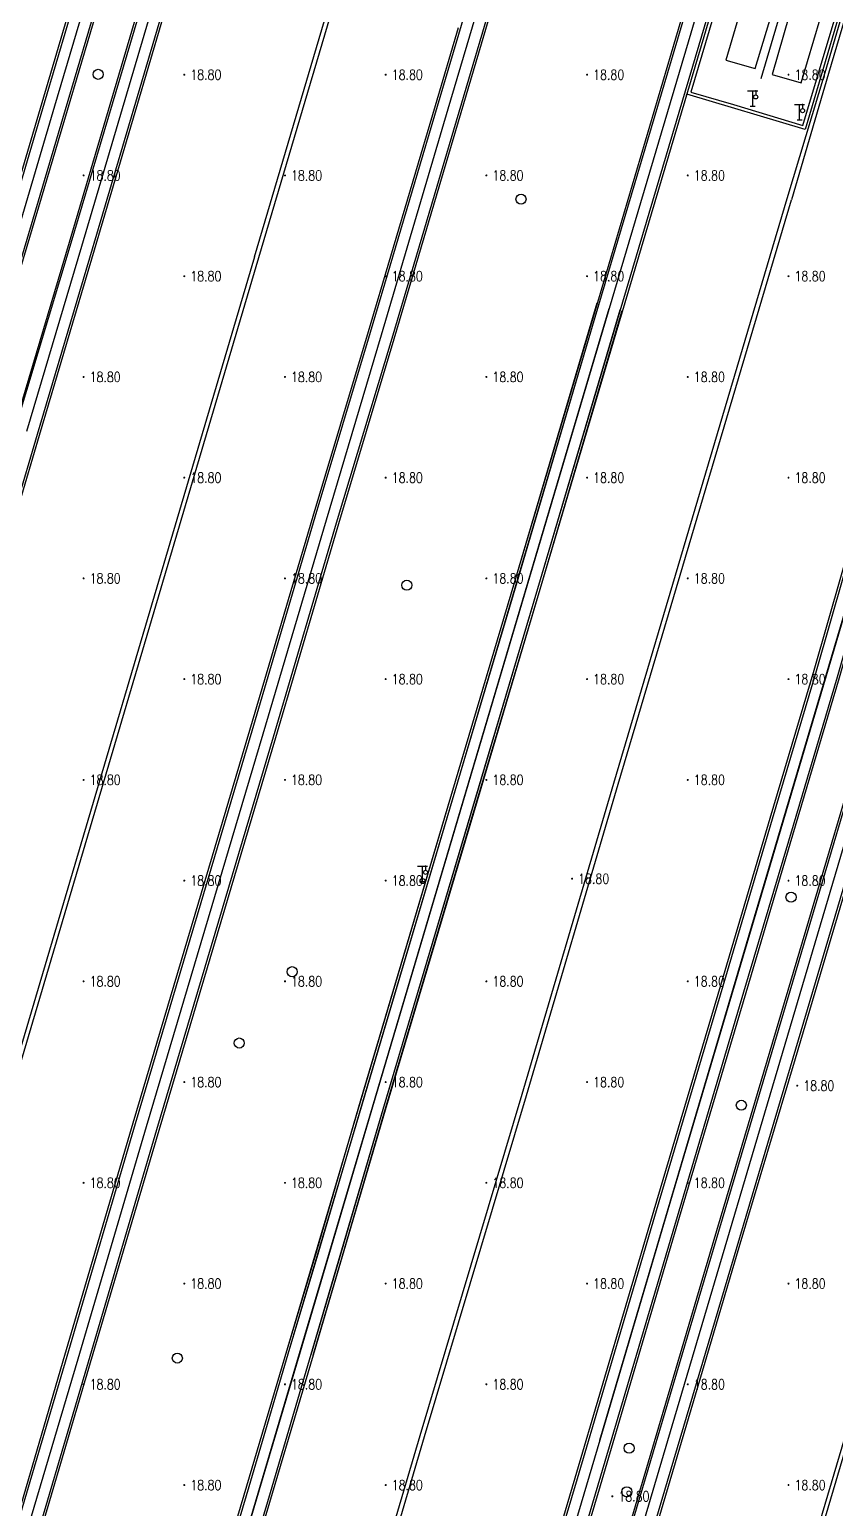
# Model space of a CAD drawing. Extents: x 404846 to 408477, y 3390929 to 3392894.
# Drawn here: x 406226 to 406306, y 3391882.1 to 3392028.9 of the extents above; entities that cross this region are included whole.
import ezdxf
from ezdxf.enums import TextEntityAlignment as Align

# ---------------------------------------------------------------- set-up
doc = ezdxf.new("R2010")
doc.units = 0
doc.header["$LTSCALE"] = 0.5
doc.header["$PDSIZE"] = 0.2
doc.layers.get('0').update_dxf_attribs({"linetype": 'CONTINUOUS'})
for name, color, linetype in [('3221', 6, 'CONTINUOUS'), ('DLSS', 4, 'CONTINUOUS'), ('DMTZ', 3, 'CONTINUOUS'), ('GCD', 1, 'CONTINUOUS'), ('GXYZ', 2, 'CONTINUOUS'), ('JMD', 6, 'CONTINUOUS'), ('SXSS', 5, 'CONTINUOUS'), ('ZBTZ', 3, 'CONTINUOUS')]:
    doc.layers.add(name, color=color, linetype=linetype)
doc.styles.add('HZ', font='rs.shx', dxfattribs={"width": 0.8, "bigfont": 'hztxt.shx'})
doc.linetypes.add('10422', pattern='A,0.75,[150,AAA.SHX,S=0.5,R=0,X=0,Y=0.5],1.5,[177,AAA.SHX,S=1,R=0,X=0,Y=0.4],0.75', length=3)
doc.linetypes.add('1161', pattern='A,0,[149,AAA.SHX,S=0.15,R=0,X=0,Y=0],-1.6', length=1.6)
doc.linetypes.add('444', pattern='A,4.5,[145,AAA.SHX,S=1,R=0,X=0,Y=1],4.5,-0.5,[146,AAA.SHX,S=1,R=0,X=0,Y=0],-0.5', length=10)

# ---------------------------------------------------------------- blocks, each defined once
blk = doc.blocks.new('gc063')
for p, q in [((-1, 3), (1, 3)), ((0, 0), (0, 3)), ((0.6, 3), (0.6, 2.2)), ((-0.5, 0), (0.5, 0))]:
    blk.add_line(p, q)
blk.add_circle((0.6, 1.8), 0.4)
blk.add_point((0.6, 3))
blk.add_point((0.6, 3))
blk = doc.blocks.new('GC200')
at = {"linetype": 'Continuous', "const_width": 0.2, "flags": 128}
blk.add_lwpolyline([(-0.1, 0, 1), (0.1, 0, 1)], format="xyb", close=True, dxfattribs=at)
blk = doc.blocks.new('gc188')
blk.add_circle((0, 0), 1)
blk = doc.blocks.new('gc170')
at = {"linetype": 'Continuous'}
blk.add_circle((0, 0), 0.5, dxfattribs=at)

msp = doc.modelspace()

# ---------------------------------------------------------------- linework, layer by layer
at = {"layer": '3221', "color": 6}
for points in [[(406215.005, 3392084.915, 18.649), (406244.737, 3392076.141, 18.649), (406241.218, 3392064.216, 18.649), (406228.485, 3392021.252, 18.76), (406217.824, 3391985.193, 18.789)], [(406225.716, 3391988.98, 18.816), (406231.192, 3392007.362, 18.778), (406237.822, 3392029.76, 18.854), (406250.974, 3392074.174, 18.854), (406280.698, 3392065.372, 18.854), (406267.546, 3392020.96, 18.854), (406260.901, 3391998.513, 18.778), (406255.437, 3391980.169, 18.816), (406249.169, 3391958.921, 18.981), (406237.59, 3391919.947, 18.909), (406230.799, 3391896.871, 18.801), (406224.097, 3391874.327, 18.881)], [(406222.058, 3391793.734, 18.825), (406240.981, 3391857.474, 18.967), (406248.828, 3391883.928, 18.765), (406252.893, 3391897.652, 18.789), (406260.068, 3391921.948, 19.008), (406269.552, 3391953.881, 18.843), (406283.226, 3391999.984, 18.679), (406291.42, 3392027.632, 18.98), (406300.826, 3392059.43, 18.755), (406330.553, 3392050.637, 18.755), (406321.145, 3392018.83, 18.98), (406312.946, 3391991.169, 18.679), (406299.271, 3391945.06, 18.843), (406289.792, 3391913.146, 19.008), (406282.617, 3391888.848, 18.789), (406278.55, 3391875.118, 18.765), (406270.699, 3391848.652, 18.967), (406251.776, 3391784.914, 18.825), (406246.28, 3391766.397, 18.855), (406243.272, 3391756.231, 18.84), (406241.392, 3391749.888, 18.828), (406236.715, 3391733.919, 18.759), (406231.935, 3391717.868, 18.788), (406225.742, 3391696.817, 18.729)], [(406334.222, 3391931.143, 18.679), (406340.457, 3391952.196, 18.579), (406344.53, 3391966.029, 18.463), (406348.882, 3391980.64, 18.525), (406355.153, 3392001.822, 18.498), (406359.486, 3392016.39, 18.585), (406362.772, 3392027.563, 18.641), (406366.544, 3392040.126, 18.762), (406336.854, 3392049.041, 18.762), (406333.056, 3392036.395, 18.641), (406329.758, 3392025.182, 18.585), (406325.434, 3392010.641, 18.498), (406319.165, 3391989.465, 18.525), (406314.806, 3391974.832, 18.463), (406310.726, 3391960.975, 18.579), (406304.499, 3391939.947, 18.679)], [(406241.545, 3391859.43, 18.777), (406251.757, 3391893.871, 18.653), (406267.739, 3391947.798, 18.995), (406283.558, 3392001.157, 18.85)], [(406282.617, 3391888.848, 18.789), (406297.461, 3391938.988, 18.995), (406313.279, 3391992.346, 18.85)], [(406304.499, 3391939.947, 18.679), (406289.779, 3391890.226, 18.678), (406277.396, 3391848.329, 18.77)]]:
    msp.add_polyline3d(points, dxfattribs=at)
at = {"layer": 'DMTZ', "linetype": '10422', "elevation": 19.182, "flags": 128}
msp.add_lwpolyline([(406298.412, 3392044.255), (406299.118, 3392043.854), (406299.708, 3392043.143), (406299.976, 3392042.47), (406299.976, 3392042.313), (406298.448, 3392037.068), (406295.133, 3392025.812), (406298.045, 3392024.983), (406300.751, 3392033.974), (406303.103, 3392042.098), (406303.408, 3392042.432), (406303.797, 3392042.578), (406304.085, 3392042.589), (406304.271, 3392042.514), (406304.5, 3392042.334), (406304.726, 3392041.903), (406304.727, 3392041.424), (406302.56, 3392034.192), (406299.752, 3392024.413), (406302.621, 3392023.579), (406307.648, 3392040.548), (406307.834, 3392040.865), (406308.033, 3392041.064), (406308.3, 3392041.204), (406308.529, 3392041.225), (406309.49, 3392040.916), (406303.022, 3392018.935), (406291.266, 3392022.435)], dxfattribs=at)
at = {"layer": 'JMD', "linetype": '444', "flags": 128}
for points, elevation in [([(406287.848, 3392065.797), (406302.24, 3392061.541), (406302.123, 3392057.846), (406291.648, 3392022.657), (406295.897, 3392021.428)], 20.823), ([(406295.897, 3392021.428), (406302.778, 3392019.325), (406309.315, 3392041.156), (406310.711, 3392040.733), (406313.443, 3392050.029), (406318.942, 3392056.536), (406328.686, 3392053.635)], 20.559), ([(406298.65, 3392023.99), (406303.193, 3392039.381)], 20.56)]:
    msp.add_lwpolyline(points, dxfattribs=dict(at, elevation=elevation))
at = {"layer": 'SXSS', "linetype": 'Continuous', "flags": 128}
for points, elevation in [([(406248.333, 3392006.31), (406262.511, 3392054.138), (406262.894, 3392054.024), (406248.716, 3392006.196), (406248.716, 3392006.197), (406222.435, 3391917.45)], 18.66), ([(406301.224, 3392012.092), (406304.989, 3392024.613), (406309.643, 3392040.388), (406309.996, 3392040.284), (406305.342, 3392024.509), (406301.64, 3392011.969)], 18.919), ([(406255.022, 3391856.015), (406259.169, 3391870.227), (406264.796, 3391889.312), (406274.913, 3391923.168), (406284.024, 3391954.06), (406301.224, 3392012.092)], 18.7), ([(406255.376, 3391855.888), (406259.585, 3391870.103), (406265.211, 3391889.188), (406275.328, 3391923.044), (406284.44, 3391953.937), (406301.64, 3392011.969)], 18.7), ([(406248.333, 3392006.31), (406222.052, 3391917.564), (406222.052, 3391917.564), (406216.192, 3391897.865), (406211.404, 3391881.668), (406207.356, 3391868.007), (406200.497, 3391844.959), (406195.621, 3391828.494), (406189.658, 3391808.383), (406183.122, 3391786.251), (406175.272, 3391759.749), (406168.866, 3391738.215), (406169.249, 3391738.101), (406175.656, 3391759.635), (406183.506, 3391786.137), (406190.041, 3391808.27), (406196.005, 3391828.381), (406196.005, 3391828.381), (406200.881, 3391844.845), (406207.739, 3391867.893), (406211.787, 3391881.555), (406216.575, 3391897.752), (406222.435, 3391917.45)], 18.746), ([(406295.649, 3391849.538), (406300.396, 3391865.583), (406306.796, 3391887.138), (406312.282, 3391905.654), (406338.73, 3391994.626), (406342.266, 3392006.761), (406341.867, 3392006.877), (406338.331, 3391994.744), (406311.883, 3391905.772), (406306.398, 3391887.256), (406299.997, 3391865.701), (406295.25, 3391849.656)], 18.697)]:
    msp.add_lwpolyline(points, dxfattribs=dict(at, elevation=elevation))
at = {"layer": 'ZBTZ', "linetype": '1161', "flags": 128}
for points, elevation in [([(406242.501, 3392063.836), (406246.553, 3392077.565), (406250.25, 3392076.419), (406236.56, 3392030.134), (406229.93, 3392007.736), (406224.457, 3391989.353), (406218.185, 3391968.094), (406206.603, 3391929.11), (406199.818, 3391906.078), (406193.175, 3391883.514), (406188.234, 3391866.869), (406182.518, 3391847.606), (406177.432, 3391830.562), (406172.106, 3391812.782), (406166.496, 3391793.859), (406155.735, 3391757.434), (406144.864, 3391720.715), (406144.304, 3391718.804), (406140.564, 3391719.912), (406141.156, 3391721.91), (406149.039, 3391748.676), (406158.236, 3391779.821), (406167.649, 3391811.635), (406172.67, 3391828.328), (406178.529, 3391847.932), (406185.769, 3391872.405), (406193.318, 3391897.797), (406199.587, 3391919.146), (406203.508, 3391932.471), (406219.043, 3391984.831), (406229.768, 3392020.872), (406242.501, 3392063.836)], 18.796), ([(406242.307, 3392063.894), (406245.73, 3392075.494), (406243.603, 3392076.122), (406240.18, 3392064.523), (406227.447, 3392021.559), (406216.774, 3391985.504), (406201.237, 3391933.142), (406197.315, 3391919.814), (406191.027, 3391898.477), (406183.478, 3391873.084), (406176.239, 3391848.613), (406170.374, 3391829.013), (406165.388, 3391812.307), (406155.974, 3391780.49), (406146.776, 3391749.344), (406138.929, 3391722.776), (406141.022, 3391722.156), (406148.872, 3391748.725), (406158.07, 3391779.871), (406167.483, 3391811.685), (406172.506, 3391828.407), (406178.354, 3391847.984), (406185.593, 3391872.457), (406193.142, 3391897.85), (406199.418, 3391919.196), (406203.34, 3391932.521), (406218.875, 3391984.881), (406229.574, 3392020.929), (406242.307, 3392063.894)], 18.781), ([(406236.767, 3392030.073), (406249.849, 3392074.247), (406251.928, 3392073.631), (406238.847, 3392029.457), (406232.221, 3392007.056), (406226.746, 3391988.675), (406220.475, 3391967.416), (406208.893, 3391928.433), (406202.114, 3391905.401), (406195.448, 3391882.838), (406190.507, 3391866.195), (406184.791, 3391846.93), (406179.705, 3391829.884), (406179.701, 3391829.885), (406174.402, 3391812.1), (406168.793, 3391793.179), (406158.032, 3391756.755), (406147.236, 3391720.287), (406145.179, 3391720.896), (406155.928, 3391757.377), (406166.689, 3391793.802), (406172.299, 3391812.725), (406177.599, 3391830.512), (406182.689, 3391847.555), (406188.405, 3391866.819), (406193.346, 3391883.463), (406199.956, 3391906.036), (406206.735, 3391929.071), (406218.317, 3391968.055), (406224.589, 3391989.314), (406230.137, 3392007.675), (406236.767, 3392030.073)], 18.826), ([(406259.856, 3391998.822), (406266.501, 3392021.269), (406279.572, 3392065.409), (406281.677, 3392064.785), (406268.606, 3392020.646), (406261.961, 3391998.199), (406256.455, 3391979.868), (406250.186, 3391958.62), (406238.607, 3391919.646), (406231.829, 3391896.567), (406225.152, 3391874.014), (406220.213, 3391857.378), (406214.49, 3391838.092), (406209.418, 3391821.031), (406204.125, 3391803.266), (406198.526, 3391784.38), (406187.765, 3391747.953), (406186.248, 3391742.882), (406176.972, 3391711.485), (406174.865, 3391712.108), (406184.141, 3391743.504), (406185.667, 3391748.573), (406196.429, 3391785.001), (406202.028, 3391803.889), (406207.332, 3391821.653), (406212.42, 3391838.708), (406218.142, 3391857.993), (406223.081, 3391874.629), (406229.724, 3391897.187), (406236.516, 3391920.265), (406248.095, 3391959.239), (406254.363, 3391980.488), (406259.856, 3391998.822)], 18.827), ([(406284.247, 3391999.681), (406270.573, 3391953.578), (406261.089, 3391921.646), (406253.915, 3391897.35), (406249.878, 3391883.617), (406242.031, 3391857.162), (406235.276, 3391834.428), (406223.059, 3391793.436), (406217.56, 3391774.909), (406214.55, 3391764.738), (406212.658, 3391758.354), (406208.008, 3391742.474), (406206.269, 3391736.389), (406203.724, 3391727.896), (406199.441, 3391713.503), (406197.1, 3391705.504), (406195.014, 3391706.115), (406197.357, 3391714.119), (406201.642, 3391728.518), (406204.161, 3391737.035), (406205.941, 3391743.079), (406210.592, 3391758.962), (406212.485, 3391765.349), (406215.495, 3391775.521), (406220.995, 3391794.049), (406233.187, 3391835.05), (406239.941, 3391857.784), (406247.789, 3391884.238), (406251.853, 3391897.961), (406259.04, 3391922.253), (406268.524, 3391954.186), (406282.163, 3392000.299), (406290.358, 3392027.946), (406299.681, 3392059.465), (406301.776, 3392058.845), (406292.452, 3392027.326), (406284.247, 3391999.681)], 18.857)]:
    msp.add_lwpolyline(points, close=True, dxfattribs=dict(at, elevation=elevation))
for points, elevation in [([(406147.401, 3391719.964), (406158.27, 3391756.685), (406169.031, 3391793.109), (406174.64, 3391812.029), (406179.939, 3391829.814), (406185.009, 3391846.865), (406190.725, 3391866.13), (406195.666, 3391882.774), (406202.348, 3391905.335), (406209.121, 3391928.365), (406220.703, 3391967.349), (406226.974, 3391988.607), (406232.449, 3392006.988), (406239.052, 3392029.396), (406252.814, 3392075.702), (406250.224, 3392076.427)], 18.822), ([(406281.962, 3392064.998), (406268.81, 3392020.586), (406262.166, 3391998.138), (406256.673, 3391979.803), (406250.405, 3391958.555), (406238.826, 3391919.582), (406232.026, 3391896.503), (406225.369, 3391873.95), (406220.43, 3391857.314), (406214.708, 3391838.028), (406209.628, 3391820.969), (406204.336, 3391803.203), (406198.737, 3391784.318), (406187.975, 3391747.891), (406186.472, 3391742.815), (406175.526, 3391705.935), (406193.179, 3391700.71), (406194.738, 3391705.967), (406197.143, 3391714.182), (406201.427, 3391728.581), (406203.947, 3391737.098), (406205.749, 3391743.136), (406210.399, 3391759.019), (406212.293, 3391765.406), (406215.303, 3391775.578), (406220.802, 3391794.106), (406232.973, 3391835.114), (406239.727, 3391857.848), (406247.575, 3391884.301), (406251.639, 3391898.025), (406258.821, 3391922.318), (406268.305, 3391954.251), (406281.983, 3392000.352), (406290.178, 3392027.999), (406299.584, 3392059.797), (406300.129, 3392061.704), (406302.64, 3392060.964), (406302.098, 3392059.054), (406292.692, 3392027.255), (406284.47, 3391999.615), (406270.796, 3391953.512), (406261.312, 3391921.58), (406254.163, 3391897.276), (406250.098, 3391883.552), (406242.25, 3391857.097), (406235.495, 3391834.363), (406223.299, 3391793.365), (406217.799, 3391774.838), (406214.79, 3391764.667), (406212.897, 3391758.283), (406208.247, 3391742.404), (406206.483, 3391736.325), (406203.938, 3391727.832), (406201.966, 3391721.207), (406203.742, 3391720.684)], 18.849), ([(406138.683, 3391722.642), (406146.572, 3391749.405), (406155.769, 3391780.551), (406165.183, 3391812.368), (406170.177, 3391829.073), (406176.036, 3391848.674), (406183.275, 3391873.145), (406190.824, 3391898.538), (406197.121, 3391919.871), (406201.043, 3391933.2), (406216.58, 3391985.562), (406227.24, 3392021.62), (406232.634, 3392039.927)], 18.802), ([(406147.401, 3391719.964), (406145.839, 3391714.687), (406172.941, 3391706.664), (406174.625, 3391711.98), (406183.955, 3391743.559), (406185.47, 3391748.631), (406196.231, 3391785.059), (406201.831, 3391803.948), (406207.125, 3391821.715), (406212.213, 3391838.77), (406217.935, 3391858.054), (406222.874, 3391874.691), (406229.506, 3391897.265), (406236.298, 3391920.329), (406247.877, 3391959.303), (406254.146, 3391980.552), (406259.649, 3391998.883), (406266.294, 3392021.331), (406268.589, 3392029.081)], 18.831), ([(406291.235, 3392022.359), (406291.266, 3392022.435)], 18.884), ([(406251.639, 3391898.025), (406254.349, 3391907.067), (406258.857, 3391922.483), (406267.2, 3391950.568), (406274.189, 3391974.066), (406282.349, 3392001.72)], 18.934), ([(406276.753, 3391850.655), (406279.668, 3391860.494), (406285.564, 3391880.298), (406293.981, 3391908.748), (406299.548, 3391927.477), (406312.491, 3391971.095), (406321.893, 3392002.994)], 18.79), ([(406276.934, 3391850.602), (406279.849, 3391860.44), (406285.745, 3391880.244), (406294.162, 3391908.694), (406299.729, 3391927.423), (406312.672, 3391971.042), (406322.074, 3392002.941)], 18.79), ([(406279.023, 3391849.982), (406281.938, 3391859.819), (406287.834, 3391879.624), (406296.252, 3391908.075), (406301.819, 3391926.802), (406314.761, 3391970.424), (406324.165, 3392002.325)], 18.79), ([(406279.244, 3391849.917), (406282.159, 3391859.754), (406288.055, 3391879.559), (406296.472, 3391908.009), (406302.039, 3391926.737), (406314.982, 3391970.358), (406324.385, 3392002.26)], 18.79), ([(406251.853, 3391897.961), (406254.567, 3391907.002), (406259.076, 3391922.418), (406267.418, 3391950.504), (406274.407, 3391974.001), (406282.567, 3392001.655)], 18.941), ([(406253.943, 3391897.341), (406256.641, 3391906.391), (406261.15, 3391921.807), (406269.491, 3391949.887), (406276.48, 3391973.387), (406284.641, 3392001.043)], 18.942), ([(406254.163, 3391897.276), (406256.846, 3391906.33), (406261.355, 3391921.746), (406269.696, 3391949.826), (406276.686, 3391973.326), (406284.846, 3392000.983)], 18.942), ([(406270.107, 3391851.005), (406275.698, 3391869.994), (406280.171, 3391885.08), (406288.034, 3391911.709), (406294.637, 3391934.01), (406299.551, 3391950.562), (406303.91, 3391965.275), (406312.126, 3391993.883)], 18.852), ([(406270.288, 3391850.951), (406275.917, 3391869.929), (406280.39, 3391885.015), (406288.253, 3391911.644), (406294.856, 3391933.945), (406299.77, 3391950.497), (406304.129, 3391965.211), (406312.346, 3391993.82)], 18.852), ([(406272.348, 3391850.338), (406277.994, 3391869.313), (406282.467, 3391884.401), (406290.33, 3391911.03), (406296.933, 3391933.33), (406301.847, 3391949.881), (406306.209, 3391964.605), (406314.428, 3391993.222)], 18.852), ([(406272.539, 3391850.284), (406278.203, 3391869.252), (406282.676, 3391884.339), (406290.54, 3391910.968), (406297.142, 3391933.268), (406302.056, 3391949.819), (406306.418, 3391964.544), (406314.638, 3391993.162)], 18.852)]:
    msp.add_lwpolyline(points, dxfattribs=dict(at, elevation=elevation))

# ---------------------------------------------------------------- block references
at = {"layer": 'DLSS', "linetype": 'Continuous', "xscale": 0.5, "yscale": 0.5}
for p in [(406297.8, 3392021.272, 19.304), (406302.454, 3392019.909, 19.35), (406265.016, 3391944.301, 19.107)]:
    msp.add_blockref('gc063', p, dxfattribs=at)
at = {"layer": 'GCD', "linetype": 'Continuous'}
ref = msp.add_blockref('GC200', (406241.358, 3392024.379, 18.8), dxfattribs=dict(at, xscale=0.5, yscale=0.5, zscale=0.5))
ref.add_attrib('height', '18.80', dxfattribs={"linetype": 'Continuous', "height": 1, "style": 'HZ', "width": 0.8}).set_placement((406241.958, 3392024.379, 18.8), align=Align.MIDDLE_LEFT)
ref = msp.add_blockref('GC200', (406261.358, 3392024.379, 18.8), dxfattribs=dict(at, xscale=0.5, yscale=0.5, zscale=0.5))
ref.add_attrib('height', '18.80', dxfattribs={"linetype": 'Continuous', "height": 1, "style": 'HZ', "width": 0.8}).set_placement((406261.958, 3392024.379, 18.8), align=Align.MIDDLE_LEFT)
ref = msp.add_blockref('GC200', (406281.358, 3392024.379, 18.8), dxfattribs=dict(at, xscale=0.5, yscale=0.5, zscale=0.5))
ref.add_attrib('height', '18.80', dxfattribs={"linetype": 'Continuous', "height": 1, "style": 'HZ', "width": 0.8}).set_placement((406281.958, 3392024.379, 18.8), align=Align.MIDDLE_LEFT)
ref = msp.add_blockref('GC200', (406301.358, 3392024.379, 18.8), dxfattribs=dict(at, xscale=0.5, yscale=0.5, zscale=0.5))
ref.add_attrib('height', '18.80', dxfattribs={"linetype": 'Continuous', "height": 1, "style": 'HZ', "width": 0.8}).set_placement((406301.958, 3392024.379, 18.8), align=Align.MIDDLE_LEFT)
ref = msp.add_blockref('GC200', (406231.358, 3392014.379, 18.8), dxfattribs=dict(at, xscale=0.5, yscale=0.5, zscale=0.5))
ref.add_attrib('height', '18.80', dxfattribs={"linetype": 'Continuous', "height": 1, "style": 'HZ', "width": 0.8}).set_placement((406231.958, 3392014.379, 18.8), align=Align.MIDDLE_LEFT)
ref = msp.add_blockref('GC200', (406251.358, 3392014.379, 18.8), dxfattribs=dict(at, xscale=0.5, yscale=0.5, zscale=0.5))
ref.add_attrib('height', '18.80', dxfattribs={"linetype": 'Continuous', "height": 1, "style": 'HZ', "width": 0.8}).set_placement((406251.958, 3392014.379, 18.8), align=Align.MIDDLE_LEFT)
ref = msp.add_blockref('GC200', (406271.358, 3392014.379, 18.8), dxfattribs=dict(at, xscale=0.5, yscale=0.5, zscale=0.5))
ref.add_attrib('height', '18.80', dxfattribs={"linetype": 'Continuous', "height": 1, "style": 'HZ', "width": 0.8}).set_placement((406271.958, 3392014.379, 18.8), align=Align.MIDDLE_LEFT)
ref = msp.add_blockref('GC200', (406291.358, 3392014.379, 18.8), dxfattribs=dict(at, xscale=0.5, yscale=0.5, zscale=0.5))
ref.add_attrib('height', '18.80', dxfattribs={"linetype": 'Continuous', "height": 1, "style": 'HZ', "width": 0.8}).set_placement((406291.958, 3392014.379, 18.8), align=Align.MIDDLE_LEFT)
ref = msp.add_blockref('GC200', (406241.358, 3392004.379, 18.8), dxfattribs=dict(at, xscale=0.5, yscale=0.5, zscale=0.5))
ref.add_attrib('height', '18.80', dxfattribs={"linetype": 'Continuous', "height": 1, "style": 'HZ', "width": 0.8}).set_placement((406241.958, 3392004.379, 18.8), align=Align.MIDDLE_LEFT)
ref = msp.add_blockref('GC200', (406261.358, 3392004.379, 18.8), dxfattribs=dict(at, xscale=0.5, yscale=0.5, zscale=0.5))
ref.add_attrib('height', '18.80', dxfattribs={"linetype": 'Continuous', "height": 1, "style": 'HZ', "width": 0.8}).set_placement((406261.958, 3392004.379, 18.8), align=Align.MIDDLE_LEFT)
ref = msp.add_blockref('GC200', (406281.358, 3392004.379, 18.8), dxfattribs=dict(at, xscale=0.5, yscale=0.5, zscale=0.5))
ref.add_attrib('height', '18.80', dxfattribs={"linetype": 'Continuous', "height": 1, "style": 'HZ', "width": 0.8}).set_placement((406281.958, 3392004.379, 18.8), align=Align.MIDDLE_LEFT)
ref = msp.add_blockref('GC200', (406301.358, 3392004.379, 18.8), dxfattribs=dict(at, xscale=0.5, yscale=0.5, zscale=0.5))
ref.add_attrib('height', '18.80', dxfattribs={"linetype": 'Continuous', "height": 1, "style": 'HZ', "width": 0.8}).set_placement((406301.958, 3392004.379, 18.8), align=Align.MIDDLE_LEFT)
ref = msp.add_blockref('GC200', (406231.358, 3391994.379, 18.8), dxfattribs=dict(at, xscale=0.5, yscale=0.5, zscale=0.5))
ref.add_attrib('height', '18.80', dxfattribs={"linetype": 'Continuous', "height": 1, "style": 'HZ', "width": 0.8}).set_placement((406231.958, 3391994.379, 18.8), align=Align.MIDDLE_LEFT)
ref = msp.add_blockref('GC200', (406251.358, 3391994.379, 18.8), dxfattribs=dict(at, xscale=0.5, yscale=0.5, zscale=0.5))
ref.add_attrib('height', '18.80', dxfattribs={"linetype": 'Continuous', "height": 1, "style": 'HZ', "width": 0.8}).set_placement((406251.958, 3391994.379, 18.8), align=Align.MIDDLE_LEFT)
ref = msp.add_blockref('GC200', (406271.358, 3391994.379, 18.8), dxfattribs=dict(at, xscale=0.5, yscale=0.5, zscale=0.5))
ref.add_attrib('height', '18.80', dxfattribs={"linetype": 'Continuous', "height": 1, "style": 'HZ', "width": 0.8}).set_placement((406271.958, 3391994.379, 18.8), align=Align.MIDDLE_LEFT)
ref = msp.add_blockref('GC200', (406291.358, 3391994.379, 18.8), dxfattribs=dict(at, xscale=0.5, yscale=0.5, zscale=0.5))
ref.add_attrib('height', '18.80', dxfattribs={"linetype": 'Continuous', "height": 1, "style": 'HZ', "width": 0.8}).set_placement((406291.958, 3391994.379, 18.8), align=Align.MIDDLE_LEFT)
ref = msp.add_blockref('GC200', (406241.358, 3391984.379, 18.8), dxfattribs=dict(at, xscale=0.5, yscale=0.5, zscale=0.5))
ref.add_attrib('height', '18.80', dxfattribs={"linetype": 'Continuous', "height": 1, "style": 'HZ', "width": 0.8}).set_placement((406241.958, 3391984.379, 18.8), align=Align.MIDDLE_LEFT)
ref = msp.add_blockref('GC200', (406261.358, 3391984.379, 18.8), dxfattribs=dict(at, xscale=0.5, yscale=0.5, zscale=0.5))
ref.add_attrib('height', '18.80', dxfattribs={"linetype": 'Continuous', "height": 1, "style": 'HZ', "width": 0.8}).set_placement((406261.958, 3391984.379, 18.8), align=Align.MIDDLE_LEFT)
ref = msp.add_blockref('GC200', (406281.358, 3391984.379, 18.8), dxfattribs=dict(at, xscale=0.5, yscale=0.5, zscale=0.5))
ref.add_attrib('height', '18.80', dxfattribs={"linetype": 'Continuous', "height": 1, "style": 'HZ', "width": 0.8}).set_placement((406281.958, 3391984.379, 18.8), align=Align.MIDDLE_LEFT)
ref = msp.add_blockref('GC200', (406301.358, 3391984.379, 18.8), dxfattribs=dict(at, xscale=0.5, yscale=0.5, zscale=0.5))
ref.add_attrib('height', '18.80', dxfattribs={"linetype": 'Continuous', "height": 1, "style": 'HZ', "width": 0.8}).set_placement((406301.958, 3391984.379, 18.8), align=Align.MIDDLE_LEFT)
ref = msp.add_blockref('GC200', (406231.358, 3391974.379, 18.8), dxfattribs=dict(at, xscale=0.5, yscale=0.5, zscale=0.5))
ref.add_attrib('height', '18.80', dxfattribs={"linetype": 'Continuous', "height": 1, "style": 'HZ', "width": 0.8}).set_placement((406231.958, 3391974.379, 18.8), align=Align.MIDDLE_LEFT)
ref = msp.add_blockref('GC200', (406251.358, 3391974.379, 18.8), dxfattribs=dict(at, xscale=0.5, yscale=0.5, zscale=0.5))
ref.add_attrib('height', '18.80', dxfattribs={"linetype": 'Continuous', "height": 1, "style": 'HZ', "width": 0.8}).set_placement((406251.958, 3391974.379, 18.8), align=Align.MIDDLE_LEFT)
ref = msp.add_blockref('GC200', (406271.358, 3391974.379, 18.8), dxfattribs=dict(at, xscale=0.5, yscale=0.5, zscale=0.5))
ref.add_attrib('height', '18.80', dxfattribs={"linetype": 'Continuous', "height": 1, "style": 'HZ', "width": 0.8}).set_placement((406271.958, 3391974.379, 18.8), align=Align.MIDDLE_LEFT)
ref = msp.add_blockref('GC200', (406291.358, 3391974.379, 18.8), dxfattribs=dict(at, xscale=0.5, yscale=0.5, zscale=0.5))
ref.add_attrib('height', '18.80', dxfattribs={"linetype": 'Continuous', "height": 1, "style": 'HZ', "width": 0.8}).set_placement((406291.958, 3391974.379, 18.8), align=Align.MIDDLE_LEFT)
ref = msp.add_blockref('GC200', (406241.358, 3391964.379, 18.8), dxfattribs=dict(at, xscale=0.5, yscale=0.5, zscale=0.5))
ref.add_attrib('height', '18.80', dxfattribs={"linetype": 'Continuous', "height": 1, "style": 'HZ', "width": 0.8}).set_placement((406241.958, 3391964.379, 18.8), align=Align.MIDDLE_LEFT)
ref = msp.add_blockref('GC200', (406261.358, 3391964.379, 18.8), dxfattribs=dict(at, xscale=0.5, yscale=0.5, zscale=0.5))
ref.add_attrib('height', '18.80', dxfattribs={"linetype": 'Continuous', "height": 1, "style": 'HZ', "width": 0.8}).set_placement((406261.958, 3391964.379, 18.8), align=Align.MIDDLE_LEFT)
ref = msp.add_blockref('GC200', (406281.358, 3391964.379, 18.8), dxfattribs=dict(at, xscale=0.5, yscale=0.5, zscale=0.5))
ref.add_attrib('height', '18.80', dxfattribs={"linetype": 'Continuous', "height": 1, "style": 'HZ', "width": 0.8}).set_placement((406281.958, 3391964.379, 18.8), align=Align.MIDDLE_LEFT)
ref = msp.add_blockref('GC200', (406301.358, 3391964.379, 18.8), dxfattribs=dict(at, xscale=0.5, yscale=0.5, zscale=0.5))
ref.add_attrib('height', '18.80', dxfattribs={"linetype": 'Continuous', "height": 1, "style": 'HZ', "width": 0.8}).set_placement((406301.958, 3391964.379, 18.8), align=Align.MIDDLE_LEFT)
ref = msp.add_blockref('GC200', (406231.358, 3391954.379, 18.8), dxfattribs=dict(at, xscale=0.5, yscale=0.5, zscale=0.5))
ref.add_attrib('height', '18.80', dxfattribs={"linetype": 'Continuous', "height": 1, "style": 'HZ', "width": 0.8}).set_placement((406231.958, 3391954.379, 18.8), align=Align.MIDDLE_LEFT)
ref = msp.add_blockref('GC200', (406251.358, 3391954.379, 18.8), dxfattribs=dict(at, xscale=0.5, yscale=0.5, zscale=0.5))
ref.add_attrib('height', '18.80', dxfattribs={"linetype": 'Continuous', "height": 1, "style": 'HZ', "width": 0.8}).set_placement((406251.958, 3391954.379, 18.8), align=Align.MIDDLE_LEFT)
ref = msp.add_blockref('GC200', (406271.358, 3391954.379, 18.8), dxfattribs=dict(at, xscale=0.5, yscale=0.5, zscale=0.5))
ref.add_attrib('height', '18.80', dxfattribs={"linetype": 'Continuous', "height": 1, "style": 'HZ', "width": 0.8}).set_placement((406271.958, 3391954.379, 18.8), align=Align.MIDDLE_LEFT)
ref = msp.add_blockref('GC200', (406271.358, 3391954.379, 18.8), dxfattribs=dict(at, xscale=0.5, yscale=0.5, zscale=0.5))
ref.add_attrib('height', '18.80', dxfattribs={"linetype": 'Continuous', "height": 1, "style": 'HZ', "width": 0.8}).set_placement((406271.958, 3391954.379, 18.8), align=Align.MIDDLE_LEFT)
ref = msp.add_blockref('GC200', (406291.358, 3391954.379, 18.8), dxfattribs=dict(at, xscale=0.5, yscale=0.5, zscale=0.5))
ref.add_attrib('height', '18.80', dxfattribs={"linetype": 'Continuous', "height": 1, "style": 'HZ', "width": 0.8}).set_placement((406291.958, 3391954.379, 18.8), align=Align.MIDDLE_LEFT)
ref = msp.add_blockref('GC200', (406241.358, 3391944.379, 18.8), dxfattribs=dict(at, xscale=0.5, yscale=0.5, zscale=0.5))
ref.add_attrib('height', '18.80', dxfattribs={"linetype": 'Continuous', "height": 1, "style": 'HZ', "width": 0.8}).set_placement((406241.958, 3391944.379, 18.8), align=Align.MIDDLE_LEFT)
ref = msp.add_blockref('GC200', (406261.358, 3391944.379, 18.8), dxfattribs=dict(at, xscale=0.5, yscale=0.5, zscale=0.5))
ref.add_attrib('height', '18.80', dxfattribs={"linetype": 'Continuous', "height": 1, "style": 'HZ', "width": 0.8}).set_placement((406261.958, 3391944.379, 18.8), align=Align.MIDDLE_LEFT)
ref = msp.add_blockref('GC200', (406279.869, 3391944.565, 18.8), dxfattribs=dict(at, xscale=0.5, yscale=0.5, zscale=0.5))
ref.add_attrib('height', '18.80', dxfattribs={"linetype": 'Continuous', "height": 1, "style": 'HZ', "width": 0.8}).set_placement((406280.469, 3391944.565, 18.8), align=Align.MIDDLE_LEFT)
ref = msp.add_blockref('GC200', (406301.358, 3391944.379, 18.8), dxfattribs=dict(at, xscale=0.5, yscale=0.5, zscale=0.5))
ref.add_attrib('height', '18.80', dxfattribs={"linetype": 'Continuous', "height": 1, "style": 'HZ', "width": 0.8}).set_placement((406301.958, 3391944.379, 18.8), align=Align.MIDDLE_LEFT)
ref = msp.add_blockref('GC200', (406231.358, 3391934.379, 18.8), dxfattribs=dict(at, xscale=0.5, yscale=0.5, zscale=0.5))
ref.add_attrib('height', '18.80', dxfattribs={"linetype": 'Continuous', "height": 1, "style": 'HZ', "width": 0.8}).set_placement((406231.958, 3391934.379, 18.8), align=Align.MIDDLE_LEFT)
ref = msp.add_blockref('GC200', (406251.358, 3391934.379, 18.8), dxfattribs=dict(at, xscale=0.5, yscale=0.5, zscale=0.5))
ref.add_attrib('height', '18.80', dxfattribs={"linetype": 'Continuous', "height": 1, "style": 'HZ', "width": 0.8}).set_placement((406251.958, 3391934.379, 18.8), align=Align.MIDDLE_LEFT)
ref = msp.add_blockref('GC200', (406271.358, 3391934.379, 18.8), dxfattribs=dict(at, xscale=0.5, yscale=0.5, zscale=0.5))
ref.add_attrib('height', '18.80', dxfattribs={"linetype": 'Continuous', "height": 1, "style": 'HZ', "width": 0.8}).set_placement((406271.958, 3391934.379, 18.8), align=Align.MIDDLE_LEFT)
ref = msp.add_blockref('GC200', (406291.358, 3391934.379, 18.8), dxfattribs=dict(at, xscale=0.5, yscale=0.5, zscale=0.5))
ref.add_attrib('height', '18.80', dxfattribs={"linetype": 'Continuous', "height": 1, "style": 'HZ', "width": 0.8}).set_placement((406291.958, 3391934.379, 18.8), align=Align.MIDDLE_LEFT)
ref = msp.add_blockref('GC200', (406241.358, 3391924.379, 18.8), dxfattribs=dict(at, xscale=0.5, yscale=0.5, zscale=0.5))
ref.add_attrib('height', '18.80', dxfattribs={"linetype": 'Continuous', "height": 1, "style": 'HZ', "width": 0.8}).set_placement((406241.958, 3391924.379, 18.8), align=Align.MIDDLE_LEFT)
ref = msp.add_blockref('GC200', (406261.358, 3391924.379, 18.8), dxfattribs=dict(at, xscale=0.5, yscale=0.5, zscale=0.5))
ref.add_attrib('height', '18.80', dxfattribs={"linetype": 'Continuous', "height": 1, "style": 'HZ', "width": 0.8}).set_placement((406261.958, 3391924.379, 18.8), align=Align.MIDDLE_LEFT)
ref = msp.add_blockref('GC200', (406281.358, 3391924.379, 18.8), dxfattribs=dict(at, xscale=0.5, yscale=0.5, zscale=0.5))
ref.add_attrib('height', '18.80', dxfattribs={"linetype": 'Continuous', "height": 1, "style": 'HZ', "width": 0.8}).set_placement((406281.958, 3391924.379, 18.8), align=Align.MIDDLE_LEFT)
ref = msp.add_blockref('GC200', (406302.223, 3391924.025, 18.8), dxfattribs=dict(at, xscale=0.5, yscale=0.5, zscale=0.5))
ref.add_attrib('height', '18.80', dxfattribs={"linetype": 'Continuous', "height": 1, "style": 'HZ', "width": 0.8}).set_placement((406302.823, 3391924.025, 18.8), align=Align.MIDDLE_LEFT)
ref = msp.add_blockref('GC200', (406231.358, 3391914.379, 18.8), dxfattribs=dict(at, xscale=0.5, yscale=0.5, zscale=0.5))
ref.add_attrib('height', '18.80', dxfattribs={"linetype": 'Continuous', "height": 1, "style": 'HZ', "width": 0.8}).set_placement((406231.958, 3391914.379, 18.8), align=Align.MIDDLE_LEFT)
ref = msp.add_blockref('GC200', (406251.358, 3391914.379, 18.8), dxfattribs=dict(at, xscale=0.5, yscale=0.5, zscale=0.5))
ref.add_attrib('height', '18.80', dxfattribs={"linetype": 'Continuous', "height": 1, "style": 'HZ', "width": 0.8}).set_placement((406251.958, 3391914.379, 18.8), align=Align.MIDDLE_LEFT)
ref = msp.add_blockref('GC200', (406271.358, 3391914.379, 18.8), dxfattribs=dict(at, xscale=0.5, yscale=0.5, zscale=0.5))
ref.add_attrib('height', '18.80', dxfattribs={"linetype": 'Continuous', "height": 1, "style": 'HZ', "width": 0.8}).set_placement((406271.958, 3391914.379, 18.8), align=Align.MIDDLE_LEFT)
ref = msp.add_blockref('GC200', (406291.358, 3391914.379, 18.8), dxfattribs=dict(at, xscale=0.5, yscale=0.5, zscale=0.5))
ref.add_attrib('height', '18.80', dxfattribs={"linetype": 'Continuous', "height": 1, "style": 'HZ', "width": 0.8}).set_placement((406291.958, 3391914.379, 18.8), align=Align.MIDDLE_LEFT)
ref = msp.add_blockref('GC200', (406241.358, 3391904.379, 18.8), dxfattribs=dict(at, xscale=0.5, yscale=0.5, zscale=0.5))
ref.add_attrib('height', '18.80', dxfattribs={"linetype": 'Continuous', "height": 1, "style": 'HZ', "width": 0.8}).set_placement((406241.958, 3391904.379, 18.8), align=Align.MIDDLE_LEFT)
ref = msp.add_blockref('GC200', (406261.358, 3391904.379, 18.8), dxfattribs=dict(at, xscale=0.5, yscale=0.5, zscale=0.5))
ref.add_attrib('height', '18.80', dxfattribs={"linetype": 'Continuous', "height": 1, "style": 'HZ', "width": 0.8}).set_placement((406261.958, 3391904.379, 18.8), align=Align.MIDDLE_LEFT)
ref = msp.add_blockref('GC200', (406281.358, 3391904.379, 18.8), dxfattribs=dict(at, xscale=0.5, yscale=0.5, zscale=0.5))
ref.add_attrib('height', '18.80', dxfattribs={"linetype": 'Continuous', "height": 1, "style": 'HZ', "width": 0.8}).set_placement((406281.958, 3391904.379, 18.8), align=Align.MIDDLE_LEFT)
ref = msp.add_blockref('GC200', (406301.358, 3391904.379, 18.8), dxfattribs=dict(at, xscale=0.5, yscale=0.5, zscale=0.5))
ref.add_attrib('height', '18.80', dxfattribs={"linetype": 'Continuous', "height": 1, "style": 'HZ', "width": 0.8}).set_placement((406301.958, 3391904.379, 18.8), align=Align.MIDDLE_LEFT)
ref = msp.add_blockref('GC200', (406231.358, 3391894.379, 18.8), dxfattribs=dict(at, xscale=0.5, yscale=0.5, zscale=0.5))
ref.add_attrib('height', '18.80', dxfattribs={"linetype": 'Continuous', "height": 1, "style": 'HZ', "width": 0.8}).set_placement((406231.958, 3391894.379, 18.8), align=Align.MIDDLE_LEFT)
ref = msp.add_blockref('GC200', (406251.358, 3391894.379, 18.8), dxfattribs=dict(at, xscale=0.5, yscale=0.5, zscale=0.5))
ref.add_attrib('height', '18.80', dxfattribs={"linetype": 'Continuous', "height": 1, "style": 'HZ', "width": 0.8}).set_placement((406251.958, 3391894.379, 18.8), align=Align.MIDDLE_LEFT)
ref = msp.add_blockref('GC200', (406271.358, 3391894.379, 18.8), dxfattribs=dict(at, xscale=0.5, yscale=0.5, zscale=0.5))
ref.add_attrib('height', '18.80', dxfattribs={"linetype": 'Continuous', "height": 1, "style": 'HZ', "width": 0.8}).set_placement((406271.958, 3391894.379, 18.8), align=Align.MIDDLE_LEFT)
ref = msp.add_blockref('GC200', (406291.358, 3391894.379, 18.8), dxfattribs=dict(at, xscale=0.5, yscale=0.5, zscale=0.5))
ref.add_attrib('height', '18.80', dxfattribs={"linetype": 'Continuous', "height": 1, "style": 'HZ', "width": 0.8}).set_placement((406291.958, 3391894.379, 18.8), align=Align.MIDDLE_LEFT)
ref = msp.add_blockref('GC200', (406241.358, 3391884.379, 18.8), dxfattribs=dict(at, xscale=0.5, yscale=0.5, zscale=0.5))
ref.add_attrib('height', '18.80', dxfattribs={"linetype": 'Continuous', "height": 1, "style": 'HZ', "width": 0.8}).set_placement((406241.958, 3391884.379, 18.8), align=Align.MIDDLE_LEFT)
ref = msp.add_blockref('GC200', (406261.358, 3391884.379, 18.8), dxfattribs=dict(at, xscale=0.5, yscale=0.5, zscale=0.5))
ref.add_attrib('height', '18.80', dxfattribs={"linetype": 'Continuous', "height": 1, "style": 'HZ', "width": 0.8}).set_placement((406261.958, 3391884.379, 18.8), align=Align.MIDDLE_LEFT)
ref = msp.add_blockref('GC200', (406301.358, 3391884.379, 18.8), dxfattribs=dict(at, xscale=0.5, yscale=0.5, zscale=0.5))
ref.add_attrib('height', '18.80', dxfattribs={"linetype": 'Continuous', "height": 1, "style": 'HZ', "width": 0.8}).set_placement((406301.958, 3391884.379, 18.8), align=Align.MIDDLE_LEFT)
ref = msp.add_blockref('GC200', (406283.866, 3391883.261, 18.8), dxfattribs=dict(at, xscale=0.5, yscale=0.5, zscale=0.5))
ref.add_attrib('height', '18.80', dxfattribs={"linetype": 'Continuous', "height": 1, "style": 'HZ', "width": 0.8}).set_placement((406284.466, 3391883.261, 18.8), align=Align.MIDDLE_LEFT)
at = {"layer": 'GXYZ', "linetype": 'Continuous', "xscale": 0.5, "yscale": 0.5}
for name, p in [('gc188', (406232.808, 3392024.416, 18.86)), ('gc188', (406274.796, 3392012.027, 18.816)), ('gc188', (406263.46, 3391973.698, 18.789)), ('gc170', (406265.025, 3391944.335, 19.038)), ('gc188', (406301.609, 3391942.734, 18.859)), ('gc188', (406252.074, 3391935.338, 19.109)), ('gc188', (406246.822, 3391928.257, 19.051)), ('gc188', (406296.676, 3391922.079, 18.983)), ('gc188', (406240.668, 3391896.985, 18.763)), ('gc188', (406285.524, 3391888.041, 18.716)), ('gc188', (406285.299, 3391883.706, 18.684))]:
    msp.add_blockref(name, p, dxfattribs=at)

doc.saveas('drawing.dxf')
